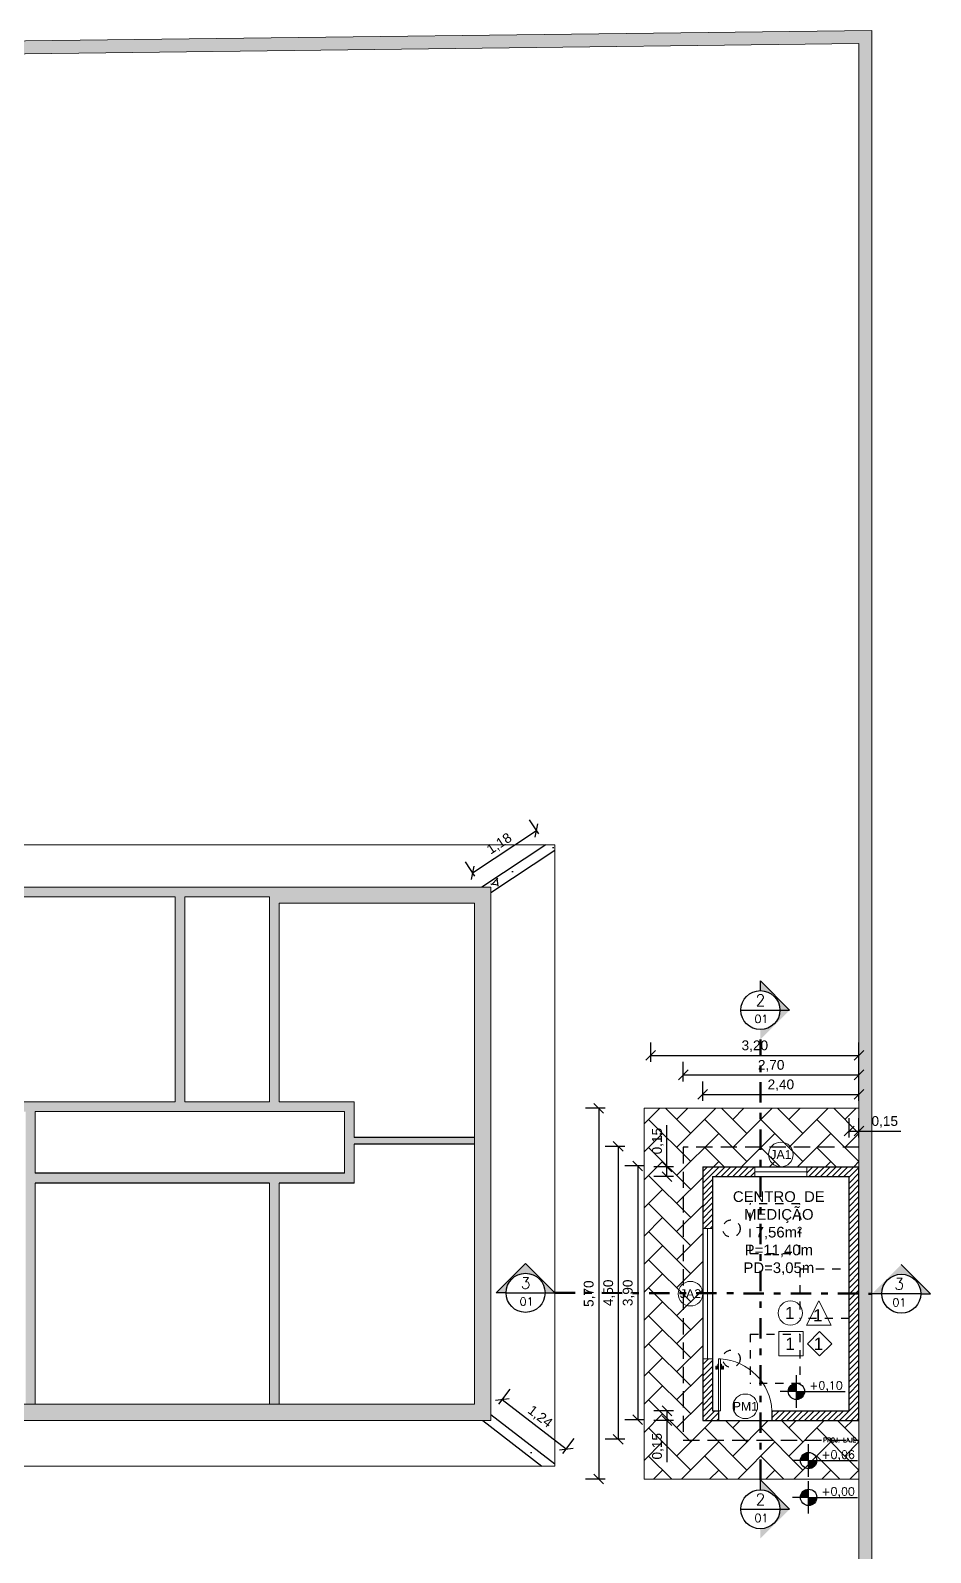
# Model space of a CAD drawing. Extents: x 0 to 11638, y -6007 to 0.
# Drawn here: x 10626.71 to 10640.55, y -5591.37 to -5567.98 of the extents above; entities that cross this region are included whole.
import ezdxf

# ---------------------------------------------------------------- set-up
doc = ezdxf.new("R2010")
doc.units = 0
for name, pattern in [('CACHE', [0.375, 0.25, -0.125]), ('DASHDOT', [1, 0.5, -0.25, 0, -0.25]), ('DASHED', [0.25, 0.125, -0.125])]:
    doc.linetypes.add(name, pattern=pattern)
doc.layers.get('0').update_dxf_attribs({"linetype": 'CONTINUOUS'})
doc.layers.get('Defpoints').update_dxf_attribs({"linetype": 'CONTINUOUS'})
for name, color, linetype, lineweight in [('ARQ - Alvenaria Alta', 251, 'CONTINUOUS', 13), ('ARQ - Desnível', 8, 'CONTINUOUS', 20), ('ARQ - Esquadrias', 1, 'CONTINUOUS', 9), ('ARQ - Guias Calçadas Sarjetas', 254, 'CONTINUOUS', 20), ('ARQ - Textos', 4, 'CONTINUOUS', 5), ('Elétrica', 30, 'CONTINUOUS', 20)]:
    doc.layers.add(name, color=color, linetype=linetype, lineweight=lineweight)
for name, color, linetype in [('ARQ - Cotas', 1, 'CONTINUOUS'), ('ARQ - Projeções', 253, 'CACHE'), ('Símbolos - Indicação Fachada Elevação Vista', 7, 'CONTINUOUS')]:
    doc.layers.add(name, color=color, linetype=linetype)
doc.styles.add('ROMANS', font='romans.shx', dxfattribs={"height": 0.3})
doc.styles.get("Standard").update_dxf_attribs({"font": 'arial.ttf', "height": 0.15})
doc.dimstyles.get("Standard").update_dxf_attribs({"dimtxt": 0.1, "dimasz": 0.15, "dimexe": 0.2, "dimexo": 0.2, "dimgap": 0.05, "dimtad": 1, "dimzin": 0, "dimtxsty": 'STANDARD', "dimblk": 'OBLIQUE', "dimcen": 0.5, "dimclrd": 256, "dimclre": 256, "dimclrt": 256, "dimadec": 0, "dimazin": 0, "dimtfac": 1, "dimtmove": 0, "dimatfit": 3, "dimfxl": 0.1, "dimfxlon": 1, "dimtfillclr": 256, "dimtolj": 1, "dimtzin": 0, "dimlwd": -1, "dimarcsym": 0})
pattern_1 = [(50, (250, 0), (0.910923345, -0.07969543), [0.09525, -1.04775]), (355, (250, 0), (-0.17621711, 0.955284226), [0.0762, -0.83820292]), (100.451445, (250.0759, -0.0066), (0.734706235, 0.87558876), [0.080950044, -0.89045122]), (46.1842, (250, 0.254), (1.3553952, -0.21021164), [0.142875, -1.571625]), (96.635558, (250.113, 0.2365), (1.18702067, 1.23713062), [0.12142512, -1.33567804]), (351.184151, (250, 0.254), (1.18702067, 1.23713062), [0.11429984, -1.25729866]), (21, (250.127, 0.1905), (0.758071956, -0.51132599), [0.09525, -1.04775]), (326, (250.127, 0.1905), (0.30901014, 0.92093983), [0.0762, -0.8382]), (71.451445, (250.1902, 0.1479), (1.067082096, 0.409613844), [0.080950044, -0.89044969]), (37.5, (250, 0), (0.015443016, 0.422775194), [0, -0.82804, 0, -0.8509, 0, -0.841375]), (7.5, (250, 0), (0.334098313, 0.500902874), [0, -0.48514, 0, -0.80899, 0, -0.320675]), (327.5, (249.7168, 0), (0.677952976, -0.02864372), [0, -0.3175, 0, -0.9906, 0, -1.31445]), (317.5, (249.5898, 0), (0.740645907, 0.127132455), [0, -0.41275, 0, -0.65786, 0, -0.93345])]

# ---------------------------------------------------------------- blocks, each defined once
blk = doc.blocks.new('_Oblique')
at = {"layer": 'ARQ - Esquadrias', "color": 0, "lineweight": -2}
blk.add_line((-0.5, -0.5), (0.5, 0.5), dxfattribs=at)
blk = doc.blocks.new('*D919')
at = {"layer": 'ARQ - Cotas', "lineweight": -2, "transparency": 16777216}
for p, q in [((10639.298, -5584.991), (10639.298, -5584.691)), ((10639.449, -5584.991), (10639.449, -5584.691))]:
    blk.add_line(p, q, dxfattribs=at)
at = {"layer": 'ARQ - Cotas', "transparency": 16777216}
for p, q in [((10639.298, -5584.891), (10639.449, -5584.891)), ((10639.449, -5584.891), (10640.09, -5584.891))]:
    blk.add_line(p, q, dxfattribs=at)
at = {"layer": 'Defpoints', "color": 0, "lineweight": -2, "transparency": 16777216}
for p in [(10639.449, -5584.891), (10639.298, -5585.591), (10639.449, -5585.591)]:
    blk.add_point(p, dxfattribs=at)
at = {"layer": 'ARQ - Cotas', "transparency": 16777216, "xscale": 0.15, "yscale": 0.15, "zscale": 0.15, "rotation": 180}
blk.add_blockref('_Oblique', (10639.298, -5584.891), dxfattribs=at)
at = {"layer": 'ARQ - Cotas', "transparency": 16777216, "xscale": 0.15, "yscale": 0.15, "zscale": 0.15}
blk.add_blockref('_Oblique', (10639.449, -5584.891), dxfattribs=at)
at = {"layer": 'ARQ - Cotas', "lineweight": -2, "transparency": 16777216, "insert": (10639.845, -5584.751), "char_height": 0.15, "attachment_point": 5}
blk.add_mtext('\\A1;0,15', dxfattribs=at)
blk = doc.blocks.new('*D920')
at = {"layer": 'ARQ - Cotas', "transparency": 16777216}
for p, q in [((10636.498, -5585.441), (10636.498, -5584.8)), ((10636.498, -5585.591), (10636.498, -5585.441))]:
    blk.add_line(p, q, dxfattribs=at)
at = {"layer": 'ARQ - Cotas', "lineweight": -2, "transparency": 16777216}
for p, q in [((10636.598, -5585.441), (10636.298, -5585.441)), ((10636.598, -5585.591), (10636.298, -5585.591))]:
    blk.add_line(p, q, dxfattribs=at)
at = {"layer": 'Defpoints', "color": 0, "lineweight": -2, "transparency": 16777216}
for p in [(10636.498, -5585.441), (10637.198, -5585.441), (10637.198, -5585.591)]:
    blk.add_point(p, dxfattribs=at)
at = {"layer": 'ARQ - Cotas', "transparency": 16777216, "xscale": 0.15, "yscale": 0.15, "zscale": 0.15}
for p, rotation in [((10636.498, -5585.441), 90), ((10636.498, -5585.591), 270)]:
    blk.add_blockref('_Oblique', p, dxfattribs=dict(at, rotation=rotation))
at = {"layer": 'ARQ - Cotas', "lineweight": -2, "transparency": 16777216, "insert": (10636.358, -5585.046), "char_height": 0.15, "attachment_point": 5, "rotation": 90}
blk.add_mtext('\\A1;0,15', dxfattribs=at)
blk = doc.blocks.new('*D921')
at = {"layer": 'ARQ - Cotas', "lineweight": -2, "transparency": 16777216}
for p, q in [((10636.598, -5589.191), (10636.298, -5589.191)), ((10636.598, -5589.341), (10636.298, -5589.341))]:
    blk.add_line(p, q, dxfattribs=at)
at = {"layer": 'ARQ - Cotas', "transparency": 16777216}
for p, q in [((10636.498, -5589.191), (10636.498, -5589.341)), ((10636.498, -5589.341), (10636.498, -5589.982))]:
    blk.add_line(p, q, dxfattribs=at)
at = {"layer": 'Defpoints', "color": 0, "lineweight": -2, "transparency": 16777216}
for p in [(10636.498, -5589.341), (10637.198, -5589.191), (10637.198, -5589.341)]:
    blk.add_point(p, dxfattribs=at)
at = {"layer": 'ARQ - Cotas', "transparency": 16777216, "xscale": 0.15, "yscale": 0.15, "zscale": 0.15}
for p, rotation in [((10636.498, -5589.191), 90), ((10636.498, -5589.341), 270)]:
    blk.add_blockref('_Oblique', p, dxfattribs=dict(at, rotation=rotation))
at = {"layer": 'ARQ - Cotas', "lineweight": -2, "transparency": 16777216, "insert": (10636.358, -5589.736), "char_height": 0.15, "attachment_point": 5, "rotation": 90}
blk.add_mtext('\\A1;0,15', dxfattribs=at)
blk = doc.blocks.new('*D1020')
at = {"layer": 'ARQ - Cotas', "lineweight": -2, "transparency": 16777216}
for p, q in [((10634.528, -5580.324), (10634.384, -5580.106)), ((10633.543, -5580.974), (10633.399, -5580.756))]:
    blk.add_line(p, q, dxfattribs=at)
at = {"layer": 'ARQ - Cotas', "transparency": 16777216}
blk.add_line((10633.509, -5580.923), (10634.494, -5580.273), dxfattribs=at)
at = {"layer": 'Defpoints', "color": 0, "lineweight": -2, "transparency": 16777216}
for p in [(10634.494, -5580.273), (10634.638, -5580.491), (10633.653, -5581.141)]:
    blk.add_point(p, dxfattribs=at)
at = {"layer": 'ARQ - Cotas', "transparency": 16777216, "xscale": 0.15, "yscale": 0.15, "zscale": 0.15}
for p, rotation in [((10634.494, -5580.273), 33.42075914741621), ((10633.509, -5580.923), 213.4207591474162)]:
    blk.add_blockref('_Oblique', p, dxfattribs=dict(at, rotation=rotation))
at = {"layer": 'ARQ - Cotas', "lineweight": -2, "transparency": 16777216, "insert": (10633.925, -5580.481), "char_height": 0.15, "attachment_point": 5, "rotation": 33.4208}
blk.add_mtext('\\A1;1,18', dxfattribs=at)
blk = doc.blocks.new('*D1021')
at = {"layer": 'ARQ - Cotas', "lineweight": -2, "transparency": 16777216}
for p, q in [((10633.911, -5589.088), (10634.087, -5588.86)), ((10634.896, -5589.846), (10635.072, -5589.619))]:
    blk.add_line(p, q, dxfattribs=at)
at = {"layer": 'ARQ - Cotas', "transparency": 16777216}
blk.add_line((10633.965, -5589.019), (10634.95, -5589.777), dxfattribs=at)
at = {"layer": 'Defpoints', "color": 0, "lineweight": -2, "transparency": 16777216}
for p in [(10633.789, -5589.246), (10634.95, -5589.777), (10634.774, -5590.005)]:
    blk.add_point(p, dxfattribs=at)
at = {"layer": 'ARQ - Cotas', "transparency": 16777216, "xscale": 0.15, "yscale": 0.15, "zscale": 0.15}
for p, rotation in [((10633.965, -5589.019), 142.4007921173136), ((10634.95, -5589.777), 322.4007921173136)]:
    blk.add_blockref('_Oblique', p, dxfattribs=dict(at, rotation=rotation))
at = {"layer": 'ARQ - Cotas', "lineweight": -2, "transparency": 16777216, "insert": (10634.543, -5589.287), "char_height": 0.15, "attachment_point": 5, "rotation": 322.4008}
blk.add_mtext('\\A1;1,24', dxfattribs=at)
blk = doc.blocks.new('*D1066')
at = {"layer": 'ARQ - Cotas', "lineweight": -2, "transparency": 16777216}
for p, q in [((10637.048, -5584.428), (10637.048, -5584.128)), ((10639.448, -5584.428), (10639.448, -5584.128))]:
    blk.add_line(p, q, dxfattribs=at)
at = {"layer": 'ARQ - Cotas', "transparency": 16777216}
blk.add_line((10637.048, -5584.328), (10639.448, -5584.328), dxfattribs=at)
at = {"layer": 'Defpoints', "color": 0, "lineweight": -2, "transparency": 16777216}
for p in [(10639.448, -5584.328), (10637.048, -5585.478), (10639.448, -5585.478)]:
    blk.add_point(p, dxfattribs=at)
at = {"layer": 'ARQ - Cotas', "transparency": 16777216, "xscale": 0.15, "yscale": 0.15, "zscale": 0.15, "rotation": 180}
blk.add_blockref('_Oblique', (10637.048, -5584.328), dxfattribs=at)
at = {"layer": 'ARQ - Cotas', "transparency": 16777216, "xscale": 0.15, "yscale": 0.15, "zscale": 0.15}
blk.add_blockref('_Oblique', (10639.448, -5584.328), dxfattribs=at)
at = {"layer": 'ARQ - Cotas', "lineweight": -2, "transparency": 16777216, "insert": (10638.248, -5584.188), "char_height": 0.15, "attachment_point": 5}
blk.add_mtext('\\A1;2,40', dxfattribs=at)
blk = doc.blocks.new('*D1067')
at = {"layer": 'ARQ - Cotas', "lineweight": -2, "transparency": 16777216}
for p, q in [((10636.748, -5584.128), (10636.748, -5583.828)), ((10639.449, -5584.128), (10639.449, -5583.828))]:
    blk.add_line(p, q, dxfattribs=at)
at = {"layer": 'ARQ - Cotas', "transparency": 16777216}
blk.add_line((10636.748, -5584.028), (10639.449, -5584.028), dxfattribs=at)
at = {"layer": 'Defpoints', "color": 0, "lineweight": -2, "transparency": 16777216}
for p in [(10639.449, -5584.028), (10636.748, -5585.028), (10639.449, -5585.028)]:
    blk.add_point(p, dxfattribs=at)
at = {"layer": 'ARQ - Cotas', "transparency": 16777216, "xscale": 0.15, "yscale": 0.15, "zscale": 0.15, "rotation": 180}
blk.add_blockref('_Oblique', (10636.748, -5584.028), dxfattribs=at)
at = {"layer": 'ARQ - Cotas', "transparency": 16777216, "xscale": 0.15, "yscale": 0.15, "zscale": 0.15}
blk.add_blockref('_Oblique', (10639.449, -5584.028), dxfattribs=at)
at = {"layer": 'ARQ - Cotas', "lineweight": -2, "transparency": 16777216, "insert": (10638.099, -5583.888), "char_height": 0.15, "attachment_point": 5}
blk.add_mtext('\\A1;2,70', dxfattribs=at)
blk = doc.blocks.new('*D1068')
at = {"layer": 'ARQ - Cotas', "lineweight": -2, "transparency": 16777216}
for p, q in [((10636.148, -5585.428), (10635.848, -5585.428)), ((10636.148, -5589.328), (10635.848, -5589.328))]:
    blk.add_line(p, q, dxfattribs=at)
at = {"layer": 'ARQ - Cotas', "transparency": 16777216}
blk.add_line((10636.048, -5585.428), (10636.048, -5589.328), dxfattribs=at)
at = {"layer": 'Defpoints', "color": 0, "lineweight": -2, "transparency": 16777216}
for p in [(10637.098, -5585.428), (10636.048, -5589.328), (10637.098, -5589.328)]:
    blk.add_point(p, dxfattribs=at)
at = {"layer": 'ARQ - Cotas', "transparency": 16777216, "xscale": 0.15, "yscale": 0.15, "zscale": 0.15}
for p, rotation in [((10636.048, -5585.428), 90), ((10636.048, -5589.328), 270)]:
    blk.add_blockref('_Oblique', p, dxfattribs=dict(at, rotation=rotation))
at = {"layer": 'ARQ - Cotas', "lineweight": -2, "transparency": 16777216, "insert": (10635.908, -5587.378), "char_height": 0.15, "attachment_point": 5, "rotation": 90}
blk.add_mtext('\\A1;3,90', dxfattribs=at)
blk = doc.blocks.new('*D1069')
at = {"layer": 'ARQ - Cotas', "lineweight": -2, "transparency": 16777216}
for p, q in [((10635.848, -5585.128), (10635.548, -5585.128)), ((10635.848, -5589.628), (10635.548, -5589.628))]:
    blk.add_line(p, q, dxfattribs=at)
at = {"layer": 'ARQ - Cotas', "transparency": 16777216}
blk.add_line((10635.748, -5585.128), (10635.748, -5589.628), dxfattribs=at)
at = {"layer": 'Defpoints', "color": 0, "lineweight": -2, "transparency": 16777216}
for p in [(10636.648, -5585.128), (10635.748, -5589.628), (10636.648, -5589.628)]:
    blk.add_point(p, dxfattribs=at)
at = {"layer": 'ARQ - Cotas', "transparency": 16777216, "xscale": 0.15, "yscale": 0.15, "zscale": 0.15}
for p, rotation in [((10635.748, -5585.128), 90), ((10635.748, -5589.628), 270)]:
    blk.add_blockref('_Oblique', p, dxfattribs=dict(at, rotation=rotation))
at = {"layer": 'ARQ - Cotas', "lineweight": -2, "transparency": 16777216, "insert": (10635.608, -5587.378), "char_height": 0.15, "attachment_point": 5, "rotation": 90}
blk.add_mtext('\\A1;4,50', dxfattribs=at)
blk = doc.blocks.new('*D1070')
at = {"layer": 'ARQ - Cotas', "lineweight": -2, "transparency": 16777216}
for p, q in [((10635.548, -5584.541), (10635.248, -5584.541)), ((10635.548, -5590.241), (10635.248, -5590.241))]:
    blk.add_line(p, q, dxfattribs=at)
at = {"layer": 'ARQ - Cotas', "transparency": 16777216}
blk.add_line((10635.448, -5584.541), (10635.448, -5590.241), dxfattribs=at)
at = {"layer": 'Defpoints', "color": 0, "lineweight": -2, "transparency": 16777216}
for p in [(10636.148, -5584.541), (10635.448, -5590.241), (10636.148, -5590.241)]:
    blk.add_point(p, dxfattribs=at)
at = {"layer": 'ARQ - Cotas', "transparency": 16777216, "xscale": 0.15, "yscale": 0.15, "zscale": 0.15}
for p, rotation in [((10635.448, -5584.541), 90), ((10635.448, -5590.241), 270)]:
    blk.add_blockref('_Oblique', p, dxfattribs=dict(at, rotation=rotation))
at = {"layer": 'ARQ - Cotas', "lineweight": -2, "transparency": 16777216, "insert": (10635.308, -5587.391), "char_height": 0.15, "attachment_point": 5, "rotation": 90}
blk.add_mtext('\\A1;5,70', dxfattribs=at)
blk = doc.blocks.new('*D1071')
at = {"layer": 'ARQ - Cotas', "lineweight": -2, "transparency": 16777216}
for p, q in [((10636.248, -5583.828), (10636.248, -5583.528)), ((10639.448, -5583.828), (10639.448, -5583.528))]:
    blk.add_line(p, q, dxfattribs=at)
at = {"layer": 'ARQ - Cotas', "transparency": 16777216}
blk.add_line((10636.248, -5583.728), (10639.448, -5583.728), dxfattribs=at)
at = {"layer": 'Defpoints', "color": 0, "lineweight": -2, "transparency": 16777216}
for p in [(10639.448, -5583.728), (10639.448, -5584.428), (10636.248, -5584.541)]:
    blk.add_point(p, dxfattribs=at)
at = {"layer": 'ARQ - Cotas', "transparency": 16777216, "xscale": 0.15, "yscale": 0.15, "zscale": 0.15, "rotation": 180}
blk.add_blockref('_Oblique', (10636.248, -5583.728), dxfattribs=at)
at = {"layer": 'ARQ - Cotas', "transparency": 16777216, "xscale": 0.15, "yscale": 0.15, "zscale": 0.15}
blk.add_blockref('_Oblique', (10639.448, -5583.728), dxfattribs=at)
at = {"layer": 'ARQ - Cotas', "lineweight": -2, "transparency": 16777216, "insert": (10637.848, -5583.588), "char_height": 0.15, "attachment_point": 5}
blk.add_mtext('\\A1;3,20', dxfattribs=at)

msp = doc.modelspace()

# ---------------------------------------------------------------- hatches: boundary and pattern name
at = {"lineweight": -2}
h = msp.add_hatch(color=256, dxfattribs=at)
h.dxf.hatch_style = 1
h.paths.add_polyline_path([(10638.383, -5583.033), (10637.933, -5582.583), (10637.933, -5582.733, -1), (10637.933, -5583.333), (10637.933, -5583.483)])
h = msp.add_hatch(color=256, dxfattribs=at)
h.dxf.hatch_style = 1
h.paths.add_polyline_path([(10634.324, -5586.928), (10633.874, -5587.378), (10634.024, -5587.378, -1), (10634.624, -5587.378), (10634.774, -5587.378)])
h = msp.add_hatch(color=256)
h.dxf.hatch_style = 1
h.paths.add_polyline_path([(10640.099, -5586.941), (10640.549, -5587.391), (10640.399, -5587.391, 1), (10639.799, -5587.391), (10639.649, -5587.391)])
h = msp.add_hatch(color=256, dxfattribs=at)
h.dxf.hatch_style = 1
h.paths.add_polyline_path([(10638.383, -5590.704), (10637.933, -5590.254), (10637.933, -5590.404, -1), (10637.933, -5591.004), (10637.933, -5591.154)])
at = {"layer": 'ARQ - Alvenaria Alta', "lineweight": -2}
h = msp.add_hatch(color=7, dxfattribs=at)
h.dxf.hatch_style = 1
h.paths.add_polyline_path([(10621.389, -5582.291), (10620.589, -5582.291), (10620.589, -5581.441), (10620.439, -5581.441), (10620.439, -5582.291), (10618.689, -5582.291), (10618.689, -5583.091), (10617.889, -5583.091), (10617.889, -5581.141), (10609.889, -5581.141), (10609.889, -5589.341), (10620.889, -5589.341), (10620.889, -5589.091), (10620.592, -5589.091), (10610.139, -5589.091), (10610.139, -5585.091), (10611.989, -5585.091), (10611.989, -5585.691), (10613.139, -5585.691), (10613.139, -5589.091), (10613.289, -5589.091), (10613.289, -5585.691), (10616.889, -5585.691), (10616.889, -5589.091), (10617.039, -5589.091), (10617.039, -5584.591), (10620.439, -5584.591), (10620.439, -5584.991), (10620.589, -5584.991), (10620.589, -5584.891), (10621.389, -5584.891)])
h.paths.add_polyline_path([(10620.439, -5584.441), (10619.239, -5584.441), (10619.239, -5583.091), (10618.839, -5583.091), (10618.839, -5582.441), (10621.239, -5582.441), (10621.239, -5584.441)], flags=16)
h.paths.add_polyline_path([(10619.089, -5584.441), (10617.889, -5584.441), (10617.889, -5583.241), (10619.089, -5583.241)], flags=16)
h.paths.add_polyline_path([(10617.739, -5584.441), (10614.739, -5584.441), (10614.739, -5581.291), (10617.739, -5581.291)], flags=16)
h.paths.add_polyline_path([(10616.889, -5584.591), (10616.889, -5585.541), (10612.139, -5585.541), (10612.139, -5584.591)], flags=16)
h.paths.add_polyline_path([(10614.589, -5584.441), (10613.289, -5584.441), (10613.289, -5581.291), (10614.589, -5581.291)], flags=16)
h.paths.add_polyline_path([(10613.139, -5584.441), (10611.989, -5584.441), (10611.989, -5584.991), (10610.139, -5584.991), (10610.139, -5581.391), (10613.139, -5581.391)], flags=16)
h.paths.add_polyline_path([(10620.589, -5585.811), (10620.439, -5585.811), (10620.439, -5589.091), (10620.489, -5589.091), (10620.489, -5587.891), (10620.889, -5587.891), (10620.889, -5587.741), (10620.589, -5587.741), (10620.589, -5586.691), (10620.889, -5586.691), (10620.889, -5586.541), (10620.589, -5586.541)], flags=17)
h.paths.add_polyline_path([(10631.689, -5584.441), (10630.539, -5584.441), (10630.539, -5581.391), (10633.539, -5581.391), (10633.539, -5589.091), (10622.889, -5589.091), (10622.889, -5589.341), (10633.789, -5589.341), (10633.789, -5581.141), (10625.889, -5581.141), (10625.889, -5581.441), (10626.039, -5581.441), (10626.039, -5581.291), (10628.939, -5581.291), (10628.939, -5584.441), (10626.039, -5584.441), (10626.039, -5582.141), (10625.889, -5582.141), (10625.889, -5582.291), (10623.739, -5582.291), (10623.739, -5583.391), (10622.539, -5583.391), (10622.539, -5583.291), (10622.389, -5583.291), (10622.389, -5584.891), (10623.189, -5584.891), (10623.189, -5584.991), (10623.339, -5584.991), (10623.339, -5584.591), (10626.639, -5584.591), (10626.639, -5589.091), (10626.789, -5589.091), (10626.789, -5585.691), (10630.389, -5585.691), (10630.389, -5589.091), (10630.539, -5589.091), (10630.539, -5585.691), (10631.689, -5585.691), (10631.689, -5585.091), (10633.539, -5585.091), (10633.539, -5584.991), (10631.689, -5584.991)])
h.paths.add_polyline_path([(10622.539, -5584.441), (10622.539, -5583.491), (10623.739, -5583.491), (10623.739, -5584.441), (10623.339, -5584.441)], flags=16)
h.paths.add_polyline_path([(10623.889, -5584.441), (10623.889, -5582.441), (10625.889, -5582.441), (10625.889, -5584.441)], flags=16)
h.paths.add_polyline_path([(10626.789, -5584.591), (10631.539, -5584.591), (10631.539, -5585.541), (10626.789, -5585.541)], flags=16)
h.paths.add_polyline_path([(10629.089, -5584.441), (10629.089, -5581.291), (10630.389, -5581.291), (10630.389, -5584.441)], flags=16)
h.paths.add_polyline_path([(10620.689, -5580.491), (10620.439, -5580.491), (10620.439, -5580.741), (10620.589, -5580.741), (10620.589, -5580.641), (10620.689, -5580.641)])
h.paths.add_polyline_path([(10623.489, -5579.241), (10621.589, -5579.241), (10621.589, -5580.491), (10621.489, -5580.491), (10621.489, -5580.641), (10621.589, -5580.641), (10621.589, -5581.091), (10622.389, -5581.091), (10622.389, -5582.591), (10622.539, -5582.591), (10622.539, -5580.641), (10623.489, -5580.641)])
h.paths.add_polyline_path([(10621.739, -5579.391), (10623.339, -5579.391), (10623.339, -5580.491), (10622.389, -5580.491), (10622.389, -5580.941), (10621.739, -5580.941)], flags=16)
h = msp.add_hatch(dxfattribs=at)
h.set_pattern_fill('ANSI31', color=256, scale=0.02)
h.paths.add_polyline_path([(10637.198, -5588.391), (10637.048, -5588.391), (10637.048, -5589.341), (10637.292, -5589.341), (10637.292, -5589.191), (10637.292, -5589.191), (10637.198, -5589.191)])
h.paths.add_polyline_path([(10637.198, -5585.591), (10637.848, -5585.591), (10637.848, -5585.441), (10637.048, -5585.441), (10637.048, -5586.391), (10637.198, -5586.391)])
h.paths.add_polyline_path([(10639.448, -5585.441), (10638.648, -5585.441), (10638.648, -5585.591), (10639.298, -5585.591), (10639.298, -5589.191), (10638.112, -5589.191), (10638.112, -5589.341), (10639.448, -5589.341)])
at = {"layer": 'ARQ - Cotas', "lineweight": -2}
h = msp.add_hatch(color=7, dxfattribs=at)
h.dxf.hatch_style = 1
edge = h.paths.add_edge_path()
edge.add_line((10639.449, -5568.178), (10639.449, -5599.764))
edge.add_line((10639.449, -5599.764), (10639.649, -5599.764))
edge.add_line((10639.649, -5599.764), (10639.649, -5567.975))
edge.add_line((10639.649, -5567.975), (10540.165, -5569.184))
edge.add_line((10540.165, -5569.184), (10540.365, -5592.707))
edge.add_arc((10544.127, -5592.707), 3.762, 180, 236.9357)
edge.add_line((10542.074, -5595.86), (10542.118, -5595.868))
edge.add_line((10542.118, -5595.868), (10542.155, -5595.673))
edge.add_arc((10544.127, -5592.707), 3.562, 179.9865, 236.3823, ccw=False)
edge.add_line((10540.565, -5592.706), (10540.366, -5569.382))
edge.add_line((10540.366, -5569.382), (10639.449, -5568.178))
h.paths.add_polyline_path([(10639.537, -5598.013), (10639.537, -5597.919)], flags=16)
at = {"layer": 'ARQ - Cotas', "lineweight": -2, "true_color": 0x000000}
h = msp.add_hatch(dxfattribs=at)
h.set_pattern_fill('AR-CONC', color=18, scale=0.005)
h.set_pattern_definition(pattern_1)
h.paths.add_polyline_path([(10634.774, -5580.581), (10634.774, -5580.491), (10634.638, -5580.491), (10633.653, -5581.141), (10633.789, -5581.141), (10633.789, -5581.231)])
h = msp.add_hatch(dxfattribs=at)
h.set_pattern_fill('AR-CONC', color=18, scale=0.005)
h.set_pattern_definition(pattern_1)
h.paths.add_polyline_path([(10633.789, -5589.246), (10633.789, -5589.341), (10633.667, -5589.341), (10634.576, -5590.041), (10634.774, -5590.041), (10634.774, -5590.005)])
at = {"layer": 'ARQ - Guias Calçadas Sarjetas', "lineweight": -2}
h = msp.add_hatch(dxfattribs=at)
h.set_pattern_fill('AR-HBONE', color=256, scale=0.003)
h.paths.add_polyline_path([(10639.449, -5584.541), (10636.148, -5584.541), (10636.148, -5590.241), (10639.449, -5590.241), (10639.449, -5589.341), (10638.112, -5589.341), (10637.292, -5589.341), (10637.048, -5589.341), (10637.048, -5585.441), (10639.449, -5585.441)])
at = {"layer": 'Símbolos - Indicação Fachada Elevação Vista', "lineweight": -2}
h = msp.add_hatch(color=256, dxfattribs=at)
h.dxf.hatch_style = 1
h.paths.add_polyline_path([(10638.488, -5588.893), (10638.488, -5588.768, 0.414214), (10638.363, -5588.893)])
h = msp.add_hatch(color=256, dxfattribs=at)
h.dxf.hatch_style = 1
h.paths.add_polyline_path([(10638.488, -5588.893), (10638.488, -5589.018, 0.414214), (10638.613, -5588.893)])
h = msp.add_hatch(color=256, dxfattribs=at)
h.dxf.hatch_style = 1
h.paths.add_polyline_path([(10638.675, -5589.956), (10638.675, -5589.831, 0.414214), (10638.55, -5589.956)])
h = msp.add_hatch(color=256, dxfattribs=at)
h.dxf.hatch_style = 1
h.paths.add_polyline_path([(10638.675, -5589.956), (10638.675, -5590.081, 0.414214), (10638.8, -5589.956)])
h = msp.add_hatch(color=256, dxfattribs=at)
h.dxf.hatch_style = 1
h.paths.add_polyline_path([(10638.675, -5590.522), (10638.675, -5590.397, 0.414214), (10638.55, -5590.522)])
h = msp.add_hatch(color=256, dxfattribs=at)
h.dxf.hatch_style = 1
h.paths.add_polyline_path([(10638.675, -5590.522), (10638.675, -5590.647, 0.414214), (10638.8, -5590.522)])

# ---------------------------------------------------------------- linework, layer by layer
at = {"lineweight": -2}
for p, q in [((10637.933, -5582.733), (10637.933, -5582.583)), ((10637.933, -5582.583), (10638.383, -5583.033)), ((10637.633, -5583.033), (10638.383, -5583.033)), ((10633.874, -5587.378), (10634.324, -5586.928)), ((10634.774, -5587.378), (10634.324, -5586.928)), ((10634.024, -5587.378), (10633.874, -5587.378)), ((10634.024, -5587.378), (10634.774, -5587.378)), ((10637.933, -5590.404), (10637.933, -5590.254)), ((10637.933, -5590.254), (10638.383, -5590.704)), ((10637.633, -5590.704), (10638.383, -5590.704))]:
    msp.add_line(p, q, dxfattribs=at)
at = {"linetype": 'Continuous'}
for p, q in [((10637.048, -5585.441), (10637.048, -5589.341)), ((10637.048, -5585.441), (10639.448, -5585.441)), ((10637.198, -5585.591), (10637.198, -5589.191)), ((10637.198, -5585.591), (10639.298, -5585.591)), ((10639.298, -5589.191), (10639.298, -5585.591)), ((10639.448, -5589.341), (10639.448, -5585.441)), ((10637.292, -5589.191), (10637.292, -5589.341)), ((10638.112, -5589.191), (10639.298, -5589.191)), ((10638.112, -5589.191), (10638.112, -5589.341)), ((10638.112, -5589.341), (10639.448, -5589.341))]:
    msp.add_line(p, q, dxfattribs=at)
for p, q in [((10640.549, -5587.391), (10640.099, -5586.941)), ((10640.399, -5587.391), (10639.649, -5587.391)), ((10640.399, -5587.391), (10639.649, -5587.391)), ((10640.399, -5587.391), (10640.549, -5587.391))]:
    msp.add_line(p, q)
at = {"lineweight": -2}
for centre in [(10637.933, -5583.033), (10634.324, -5587.378), (10637.933, -5590.704)]:
    msp.add_circle(centre, 0.3, dxfattribs=at)
msp.add_circle((10640.099, -5587.391), 0.3)
at = {"layer": 'ARQ - Alvenaria Alta'}
for p, q in [((10639.649, -5567.975), (10540.165, -5569.184)), ((10639.449, -5567.977), (10639.449, -5567.978)), ((10639.649, -5567.975), (10639.649, -5599.763)), ((10639.449, -5568.178), (10540.366, -5569.382)), ((10639.449, -5568.178), (10639.449, -5599.764)), ((10631.689, -5584.991), (10631.689, -5584.441)), ((10626.789, -5585.541), (10626.789, -5584.591)), ((10631.539, -5585.541), (10631.539, -5584.591)), ((10631.689, -5585.691), (10631.689, -5585.091)), ((10626.789, -5589.091), (10626.789, -5585.691)), ((10630.389, -5589.091), (10630.389, -5585.691)), ((10630.539, -5589.091), (10630.539, -5585.691))]:
    msp.add_line(p, q, dxfattribs=at)
at = {"layer": 'ARQ - Alvenaria Alta', "lineweight": -2}
for p, q in [((10634.638, -5580.491), (10633.653, -5581.141)), ((10634.774, -5580.581), (10633.789, -5581.231)), ((10633.539, -5584.991), (10631.689, -5584.991)), ((10633.539, -5585.091), (10631.689, -5585.091)), ((10631.539, -5585.541), (10626.789, -5585.541)), ((10630.389, -5585.691), (10626.789, -5585.691)), ((10631.689, -5585.691), (10630.539, -5585.691)), ((10633.667, -5589.341), (10634.576, -5590.041)), ((10633.789, -5589.246), (10634.774, -5590.005)), ((10637.048, -5589.341), (10637.292, -5589.341)), ((10637.198, -5589.191), (10637.292, -5589.191))]:
    msp.add_line(p, q, dxfattribs=at)
at = {"layer": 'ARQ - Alvenaria Alta', "ltscale": 0.01, "transparency": 33554684}
for p, q in [((10633.789, -5581.141), (10625.889, -5581.141)), ((10633.789, -5581.141), (10633.789, -5589.341)), ((10628.939, -5581.291), (10626.039, -5581.291)), ((10628.939, -5584.441), (10628.939, -5581.291)), ((10630.389, -5581.291), (10629.089, -5581.291)), ((10629.089, -5584.441), (10629.089, -5581.291)), ((10630.389, -5584.441), (10630.389, -5581.291)), ((10633.539, -5581.391), (10630.539, -5581.391)), ((10630.539, -5584.441), (10630.539, -5581.391)), ((10633.539, -5581.391), (10633.539, -5589.091)), ((10626.039, -5584.441), (10628.939, -5584.441)), ((10629.089, -5584.441), (10630.389, -5584.441)), ((10630.539, -5584.441), (10631.689, -5584.441)), ((10626.789, -5584.591), (10631.539, -5584.591)), ((10633.539, -5589.091), (10622.889, -5589.091)), ((10633.789, -5589.341), (10622.889, -5589.341))]:
    msp.add_line(p, q, dxfattribs=at)
at = {"layer": 'ARQ - Desnível', "lineweight": -2}
msp.add_line((10637.292, -5589.341), (10638.112, -5589.341), dxfattribs=at)
at = {"layer": 'ARQ - Esquadrias', "linetype": 'Continuous'}
for p, q in [((10637.848, -5585.591), (10637.848, -5585.441)), ((10638.648, -5585.516), (10637.848, -5585.516)), ((10638.648, -5585.591), (10638.648, -5585.441)), ((10637.048, -5586.391), (10637.198, -5586.391)), ((10637.123, -5588.391), (10637.123, -5586.391)), ((10637.048, -5588.391), (10637.198, -5588.391))]:
    msp.add_line(p, q, dxfattribs=at)
at = {"layer": 'ARQ - Esquadrias'}
for p, q in [((10637.292, -5589.191), (10637.292, -5588.392)), ((10637.292, -5588.392), (10637.322, -5588.392)), ((10637.322, -5588.392), (10637.322, -5589.191)), ((10637.247, -5588.553), (10637.247, -5588.505)), ((10637.277, -5588.505), (10637.247, -5588.505)), ((10637.262, -5588.553), (10637.247, -5588.553)), ((10637.262, -5588.553), (10637.262, -5588.52)), ((10637.277, -5588.52), (10637.262, -5588.52)), ((10637.292, -5588.473), (10637.277, -5588.473)), ((10637.277, -5588.553), (10637.277, -5588.473)), ((10637.292, -5588.553), (10637.277, -5588.553)), ((10637.322, -5588.473), (10637.337, -5588.473)), ((10637.322, -5588.553), (10637.337, -5588.553)), ((10637.337, -5588.553), (10637.337, -5588.473)), ((10637.337, -5588.505), (10637.367, -5588.505)), ((10637.337, -5588.52), (10637.352, -5588.52)), ((10637.352, -5588.553), (10637.352, -5588.52)), ((10637.352, -5588.553), (10637.367, -5588.553)), ((10637.367, -5588.553), (10637.367, -5588.505)), ((10637.322, -5589.191), (10637.292, -5589.191))]:
    msp.add_line(p, q, dxfattribs=at)
msp.add_arc((10637.271, -5589.233), 0.842, 2.8305, 86.5438, dxfattribs=at)
at = {"layer": 'ARQ - Guias Calçadas Sarjetas', "ltscale": 0.01, "transparency": 33554684}
for p, q in [((10626.039, -5580.491), (10634.774, -5580.491)), ((10634.774, -5580.491), (10634.774, -5590.041)), ((10636.148, -5584.541), (10636.148, -5590.241)), ((10636.148, -5584.541), (10639.448, -5584.541)), ((10634.774, -5590.041), (10623.039, -5590.041)), ((10636.148, -5590.241), (10639.449, -5590.241))]:
    msp.add_line(p, q, dxfattribs=at)
at = {"layer": 'ARQ - Projeções', "linetype": 'CACHE'}
for p, q in [((10639.449, -5585.141), (10636.748, -5585.141)), ((10636.748, -5585.141), (10636.748, -5589.641)), ((10636.748, -5589.641), (10639.448, -5589.641))]:
    msp.add_line(p, q, dxfattribs=at)
at = {"layer": 'ARQ - Textos', "linetype": 'Continuous'}
for p, q in [((10638.831, -5587.501), (10638.644, -5587.876)), ((10638.831, -5587.501), (10639.019, -5587.876)), ((10638.593, -5587.973), (10638.218, -5587.973)), ((10638.218, -5587.973), (10638.218, -5588.348)), ((10638.593, -5588.348), (10638.593, -5587.973)), ((10638.644, -5587.876), (10639.019, -5587.876)), ((10638.656, -5588.16), (10638.843, -5587.973)), ((10638.843, -5587.973), (10639.031, -5588.16)), ((10638.843, -5588.348), (10638.656, -5588.16)), ((10639.031, -5588.16), (10638.843, -5588.348)), ((10638.218, -5588.348), (10638.593, -5588.348))]:
    msp.add_line(p, q, dxfattribs=at)
for centre, radius in [((10638.248, -5585.252), 0.189), ((10636.859, -5587.391), 0.189), ((10638.394, -5587.688), 0.188), ((10637.702, -5589.122), 0.189)]:
    msp.add_circle(centre, radius, dxfattribs=at)
at = {"layer": 'Elétrica', "linetype": 'DASHED', "lineweight": -2}
for p, q in [((10637.778, -5586.771), (10637.778, -5586.011)), ((10638.538, -5586.011), (10637.778, -5586.011)), ((10638.538, -5586.771), (10638.538, -5586.011)), ((10637.778, -5586.771), (10638.538, -5586.771)), ((10638.538, -5587.011), (10638.538, -5587.771)), ((10638.538, -5587.011), (10639.298, -5587.011)), ((10639.298, -5587.771), (10638.538, -5587.771)), ((10637.778, -5588.011), (10637.778, -5588.771)), ((10637.778, -5588.011), (10638.538, -5588.011)), ((10638.538, -5588.011), (10638.538, -5588.771)), ((10638.538, -5588.771), (10637.778, -5588.771))]:
    msp.add_line(p, q, dxfattribs=at)
for centre in [(10637.488, -5586.391), (10637.488, -5588.391)]:
    msp.add_circle(centre, 0.134, dxfattribs=at)
at = {"layer": 'Símbolos - Indicação Fachada Elevação Vista', "linetype": 'DASHDOT', "lineweight": 50, "ltscale": 0.625}
for p, q in [((10637.933, -5590.254), (10637.933, -5583.483)), ((10634.774, -5587.378), (10639.649, -5587.391))]:
    msp.add_line(p, q, dxfattribs=at)
at = {"layer": 'Símbolos - Indicação Fachada Elevação Vista', "lineweight": -2}
for p, q in [((10638.488, -5588.893), (10638.488, -5588.643)), ((10638.488, -5588.893), (10638.238, -5588.893)), ((10638.488, -5589.143), (10638.488, -5588.893)), ((10638.488, -5588.893), (10638.613, -5588.893)), ((10638.613, -5588.893), (10639.238, -5588.893)), ((10638.675, -5589.956), (10638.675, -5589.706)), ((10638.675, -5589.956), (10638.425, -5589.956)), ((10638.675, -5590.206), (10638.675, -5589.956)), ((10638.675, -5589.956), (10638.8, -5589.956)), ((10638.8, -5589.956), (10639.425, -5589.956)), ((10638.675, -5590.522), (10638.675, -5590.272)), ((10638.675, -5590.522), (10638.425, -5590.522)), ((10638.675, -5590.772), (10638.675, -5590.522)), ((10638.675, -5590.522), (10638.8, -5590.522)), ((10638.8, -5590.522), (10639.425, -5590.522))]:
    msp.add_line(p, q, dxfattribs=at)
for centre in [(10638.488, -5588.893), (10638.675, -5589.956), (10638.675, -5590.522)]:
    msp.add_circle(centre, 0.125, dxfattribs=at)

# ---------------------------------------------------------------- texts
at = {"lineweight": -2, "attachment_point": 1, "style": 'ROMANS'}
for s, insert, char_height in [('2', (10637.859, -5582.795), 0.175), ('01', (10637.842, -5583.105), 0.125), ('3', (10634.25, -5587.14), 0.175), ('01', (10634.233, -5587.449), 0.125), ('2', (10637.859, -5590.466), 0.175), ('01', (10637.842, -5590.776), 0.125)]:
    msp.add_mtext_dynamic_manual_height_columns(s, width=1.2, gutter_width=750, heights=[0], dxfattribs=dict(at, insert=insert, char_height=char_height))
at = {"attachment_point": 3, "style": 'ROMANS'}
for s, insert, char_height in [('3', (10640.142, -5587.153), 0.175), ('01', (10640.177, -5587.463), 0.125)]:
    msp.add_mtext_dynamic_manual_height_columns(s, width=1.2, gutter_width=750, heights=[0], dxfattribs=dict(at, insert=insert, char_height=char_height))
at = {"layer": 'ARQ - Projeções', "lineweight": -2, "insert": (10638.441, -5589.606), "char_height": 0.0675, "attachment_point": 1, "style": 'ROMANS'}
msp.add_mtext_dynamic_manual_height_columns('\\pxqc;PROJ. LAJE', width=1.41912, gutter_width=13.5, heights=[0], dxfattribs=at)
at = {"layer": 'ARQ - Textos', "color": 4, "linetype": 'Continuous', "attachment_point": 5}
for s, insert, char_height in [('JA1', (10638.249, -5585.252), 0.135), ('JA2', (10636.86, -5587.391), 0.135), ('1', (10638.384, -5587.688), 0.188), ('1', (10638.816, -5587.723), 0.188), ('1', (10638.39, -5588.16), 0.188), ('1', (10638.827, -5588.16), 0.188), ('PM1', (10637.703, -5589.122), 0.135)]:
    msp.add_mtext(s, dxfattribs=dict(at, insert=insert, char_height=char_height))
at = {"layer": 'ARQ - Textos', "linetype": 'Continuous', "insert": (10636.17, -5585.817), "char_height": 0.16392, "attachment_point": 1}
msp.add_mtext_dynamic_manual_height_columns('\\pxqc;CENTRO  DE \\PMEDIÇÃO\\P7,56m²\\PP=11,40m\\PPD=3,05m', width=4.09377, gutter_width=0.82, heights=[0], dxfattribs=at)
at = {"layer": 'Símbolos - Indicação Fachada Elevação Vista', "lineweight": -2, "char_height": 0.125, "attachment_point": 1, "style": 'ROMANS'}
for s, insert in [('+0,10', (10638.685, -5588.739)), ('+0,06', (10638.872, -5589.802)), ('+0,00', (10638.872, -5590.368))]:
    msp.add_mtext_dynamic_manual_height_columns(s, width=1.32789, gutter_width=750, heights=[0], dxfattribs=dict(at, insert=insert))

# ---------------------------------------------------------------- dimensions: what is measured, and where the dimension line sits
at = {"layer": 'ARQ - Cotas', "lineweight": -2}
for p1, p2, distance, picture, middle in [((10633.653, -5581.141), (10634.638, -5580.491), 0.261, '*D1020', (10633.925, -5580.481)), ((10633.789, -5589.246), (10634.774, -5590.005), 0.287, '*D1021', (10634.543, -5589.287))]:
    dim = msp.add_aligned_dim(p1=p1, p2=p2, distance=distance, dimstyle='STANDARD', dxfattribs=at)
    dim.commit()
    dim.dimension.update_dxf_attribs({"geometry": picture, "text_midpoint": middle})
for base, p1, p2, picture, middle in [((10639.448, -5583.728), (10636.248, -5584.541), (10639.448, -5584.428), '*D1071', (10637.848, -5583.588)), ((10639.449, -5584.028), (10636.748, -5585.028), (10639.449, -5585.028), '*D1067', (10638.099, -5583.888)), ((10639.448, -5584.328), (10637.048, -5585.478), (10639.448, -5585.478), '*D1066', (10638.248, -5584.188)), ((10639.449, -5584.891), (10639.298, -5585.591), (10639.449, -5585.591), '*D919', (10639.845, -5584.751))]:
    dim = msp.add_linear_dim(base=base, p1=p1, p2=p2, dimstyle='STANDARD', dxfattribs=at)
    dim.commit()
    dim.dimension.update_dxf_attribs({"geometry": picture, "text_midpoint": middle})
for base, p1, p2, picture, middle in [((10635.448, -5590.241), (10636.148, -5584.541), (10636.148, -5590.241), '*D1070', (10635.308, -5587.391)), ((10636.498, -5585.441), (10637.198, -5585.591), (10637.198, -5585.441), '*D920', (10636.358, -5585.046)), ((10635.748, -5589.628), (10636.648, -5585.128), (10636.648, -5589.628), '*D1069', (10635.608, -5587.378)), ((10636.048, -5589.328), (10637.098, -5585.428), (10637.098, -5589.328), '*D1068', (10635.908, -5587.378)), ((10636.498, -5589.341), (10637.198, -5589.191), (10637.198, -5589.341), '*D921', (10636.358, -5589.736))]:
    dim = msp.add_linear_dim(base=base, p1=p1, p2=p2, angle=90, dimstyle='STANDARD', dxfattribs=at)
    dim.commit()
    dim.dimension.update_dxf_attribs({"geometry": picture, "text_midpoint": middle})

doc.saveas('drawing.dxf')
